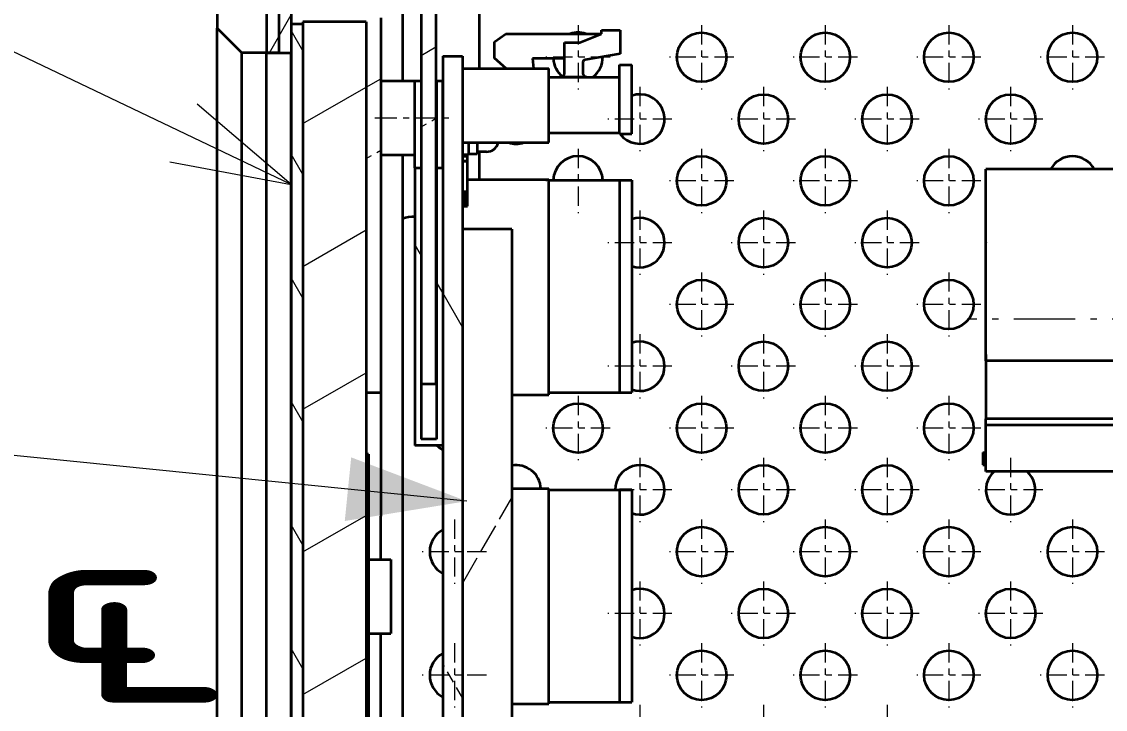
# Model space of a CAD drawing. Extents: x 23 to 417, y 3 to 294.
# Drawn here: x 130.62 to 148.15, y 98.2 to 109.33 of the extents above; entities that cross this region are included whole.
import ezdxf
from ezdxf.enums import TextEntityAlignment as Align

# ---------------------------------------------------------------- set-up
doc = ezdxf.new("R2010")
doc.units = 0
doc.linetypes.add('DASHDOT', pattern=[18.5, 12, -3, 0.5, -3])
doc.linetypes.add('DASHED', pattern=[15, 12, -3])
doc.layers.get('0').update_dxf_attribs({"lineweight": 13})
doc.styles.add('GDT', font='gdt.shx')
doc.styles.get("Standard").update_dxf_attribs({"font": 'isocp.shx'})
doc.dimstyles.get("Standard").update_dxf_attribs({"dimtxt": 2.5, "dimasz": 2.5, "dimexe": 1.25, "dimexo": 0.625, "dimtad": 1, "dimtxsty": 'Standard', "dimcen": 2.5, "dimadec": 0, "dimazin": 0, "dimtfac": 1, "dimtmove": 0, "dimatfit": 0, "dimfxl": 0, "dimarcsym": 0})

# ---------------------------------------------------------------- blocks, each defined once
blk = doc.blocks.new('*D491')
at = {"color": 30, "lineweight": 13, "ltscale": 0.321441, "transparency": 16777216}
blk.add_line((133.781, 115.712), (133.781, 128.57), dxfattribs=at)
at = {"color": 30, "lineweight": 13, "transparency": 16777216}
for p, q in [((172.873, 100.59), (172.873, 128.57)), ((133.781, 126.57), (172.873, 126.57))]:
    blk.add_line(p, q, dxfattribs=at)
for points in [[(135.713, 127.087), (133.781, 126.57), (135.713, 126.052)], [(170.941, 126.052), (172.873, 126.57), (170.941, 127.087)]]:
    blk.add_lwpolyline(points, dxfattribs=at)
for s, height, width, p, p2 in [('[', 2, 1.552527, (161.969, 128.57), (162.745, 128.57)), (']', 2, 1.552527, (169.429, 128.57), (170.205, 128.57)), ('195.5', 2, 1.537044, (145.368, 128.57), (153.96, 128.57)), ('7.7', 2, 1.51098, (163.745, 128.57), (168.429, 128.57)), ('%%p10', 1.4, 1.55393, (155.16, 128.87), (158.969, 128.87)), ('/', 1, 1.818182, (159.969, 129.07), (160.969, 129.07))]:
    blk.add_text(s, height=height, dxfattribs=dict(at, width=width)).set_placement(p, p2, align=Align.FIT)
blk = doc.blocks.new('BLOCK4452')
at = {"color": 7, "lineweight": 13, "style": 'GDT'}
blk.add_text('q', height=12.5, dxfattribs=at).set_placement((-50, -3.75), (-37.5, -3.75), align=Align.FIT)
blk = doc.blocks.new('BLOCK4458')
at = {"color": 7, "linetype": 'DASHDOT', "lineweight": 13, "ltscale": 0.13}
for p, q in [((9.7, 4.8), (9.7, -0.4)), ((12.3, 2.2), (7.1, 2.2))]:
    blk.add_line(p, q, dxfattribs=at)
blk = doc.blocks.new('BLOCK4459')
at = {"color": 7, "linetype": 'DASHDOT', "lineweight": 13, "ltscale": 0.13}
for p, q in [((-0.3, 24.8), (-0.3, 19.6)), ((2.3, 22.2), (-2.9, 22.2))]:
    blk.add_line(p, q, dxfattribs=at)
blk = doc.blocks.new('BLOCK4460')
at = {"color": 7, "linetype": 'DASHDOT', "lineweight": 13, "ltscale": 0.13}
for p, q in [((4.7, 29.8), (4.7, 24.6)), ((7.3, 27.2), (2.1, 27.2))]:
    blk.add_line(p, q, dxfattribs=at)
blk = doc.blocks.new('BLOCK4461')
at = {"color": 7, "linetype": 'DASHDOT', "lineweight": 13, "ltscale": 0.13}
for p, q in [((-0.3, 14.8), (-0.3, 9.6)), ((2.3, 12.2), (-2.9, 12.2))]:
    blk.add_line(p, q, dxfattribs=at)
blk = doc.blocks.new('BLOCK4462')
at = {"color": 7, "linetype": 'DASHDOT', "lineweight": 13, "ltscale": 0.13}
for p, q in [((4.7, 9.8), (4.7, 4.6)), ((7.3, 7.2), (2.1, 7.2))]:
    blk.add_line(p, q, dxfattribs=at)
blk = doc.blocks.new('BLOCK4463')
at = {"color": 7, "linetype": 'DASHDOT', "lineweight": 13, "ltscale": 0.13}
for p, q in [((-0.3, 4.8), (-0.3, -0.4)), ((2.3, 2.2), (-2.9, 2.2))]:
    blk.add_line(p, q, dxfattribs=at)
blk = doc.blocks.new('BLOCK4464')
at = {"color": 7, "linetype": 'DASHDOT', "lineweight": 13, "ltscale": 0.13}
for p, q in [((14.7, -0.2), (14.7, -5.4)), ((17.3, -2.8), (12.1, -2.8))]:
    blk.add_line(p, q, dxfattribs=at)
blk = doc.blocks.new('BLOCK4475')
at = {"color": 7, "linetype": 'DASHDOT', "lineweight": 13, "ltscale": 0.13}
for p, q in [((-5.3, 49.8), (-5.3, 44.6)), ((-2.7, 47.2), (-7.9, 47.2))]:
    blk.add_line(p, q, dxfattribs=at)
blk = doc.blocks.new('BLOCK4482')
at = {"color": 7, "linetype": 'DASHDOT', "lineweight": 13, "ltscale": 0.13}
for p, q in [((4.7, 19.8), (4.7, 14.6)), ((7.3, 17.2), (2.1, 17.2))]:
    blk.add_line(p, q, dxfattribs=at)
blk = doc.blocks.new('BLOCK4483')
at = {"color": 7, "linetype": 'DASHDOT', "lineweight": 13, "ltscale": 0.13}
for p, q in [((9.7, 14.8), (9.7, 9.6)), ((12.3, 12.2), (7.1, 12.2))]:
    blk.add_line(p, q, dxfattribs=at)
blk = doc.blocks.new('BLOCK4484')
at = {"color": 7, "linetype": 'DASHDOT', "lineweight": 13, "ltscale": 0.13}
for p, q in [((14.7, 9.8), (14.7, 4.6)), ((17.3, 7.2), (12.1, 7.2))]:
    blk.add_line(p, q, dxfattribs=at)
blk = doc.blocks.new('BLOCK4485')
at = {"color": 7, "linetype": 'DASHDOT', "lineweight": 13, "ltscale": 0.13}
for p, q in [((4.7, 39.8), (4.7, 34.6)), ((7.3, 37.2), (2.1, 37.2))]:
    blk.add_line(p, q, dxfattribs=at)
blk = doc.blocks.new('BLOCK4486')
at = {"color": 7, "linetype": 'DASHDOT', "lineweight": 13, "ltscale": 0.13}
for p, q in [((-0.3, 34.8), (-0.3, 29.6)), ((2.3, 32.2), (-2.9, 32.2))]:
    blk.add_line(p, q, dxfattribs=at)
blk = doc.blocks.new('BLOCK4487')
at = {"color": 7, "linetype": 'DASHDOT', "lineweight": 13, "ltscale": 0.13}
for p, q in [((4.7, 49.8), (4.7, 44.6)), ((7.3, 47.2), (2.1, 47.2))]:
    blk.add_line(p, q, dxfattribs=at)
blk = doc.blocks.new('BLOCK4488')
at = {"color": 7, "linetype": 'DASHDOT', "lineweight": 13, "ltscale": 0.13}
for p, q in [((14.7, 49.8), (14.7, 44.6)), ((17.3, 47.2), (12.1, 47.2))]:
    blk.add_line(p, q, dxfattribs=at)
blk = doc.blocks.new('BLOCK4489')
at = {"color": 7, "linetype": 'DASHDOT', "lineweight": 13, "ltscale": 0.13}
for p, q in [((9.7, 44.8), (9.7, 39.6)), ((12.3, 42.2), (7.1, 42.2))]:
    blk.add_line(p, q, dxfattribs=at)
blk = doc.blocks.new('BLOCK4490')
at = {"color": 7, "linetype": 'DASHDOT', "lineweight": 13, "ltscale": 0.13}
for p, q in [((-5.3, 19.8), (-5.3, 14.6)), ((-2.7, 17.2), (-7.9, 17.2))]:
    blk.add_line(p, q, dxfattribs=at)
blk = doc.blocks.new('BLOCK4491')
at = {"color": 7, "linetype": 'DASHDOT', "lineweight": 13, "ltscale": 0.13}
for p, q in [((-15.3, 9.8), (-15.3, 4.6)), ((-12.7, 7.2), (-17.9, 7.2))]:
    blk.add_line(p, q, dxfattribs=at)
blk = doc.blocks.new('BLOCK4492')
at = {"color": 7, "linetype": 'DASHDOT', "lineweight": 13, "ltscale": 0.13}
for p, q in [((-15.3, -0.2), (-15.3, -5.4)), ((-12.7, -2.8), (-17.9, -2.8))]:
    blk.add_line(p, q, dxfattribs=at)
blk = doc.blocks.new('BLOCK4493')
at = {"color": 7, "linetype": 'DASHDOT', "lineweight": 13, "ltscale": 0.13}
for p, q in [((-5.3, 39.8), (-5.3, 34.6)), ((-2.7, 37.2), (-7.9, 37.2))]:
    blk.add_line(p, q, dxfattribs=at)
blk = doc.blocks.new('BLOCK4496')
at = {"color": 7, "linetype": 'DASHDOT', "lineweight": 13, "ltscale": 0.13}
for p, q in [((4.7, -0.2), (4.7, -5.4)), ((7.3, -2.8), (2.1, -2.8))]:
    blk.add_line(p, q, dxfattribs=at)
blk = doc.blocks.new('BLOCK4497')
at = {"color": 7, "linetype": 'DASHDOT', "lineweight": 13, "ltscale": 0.13}
for p, q in [((-0.3, -5.2), (-0.3, -10.4)), ((2.3, -7.8), (-2.9, -7.8))]:
    blk.add_line(p, q, dxfattribs=at)
blk = doc.blocks.new('BLOCK4498')
at = {"color": 7, "linetype": 'DASHDOT', "lineweight": 13, "ltscale": 0.13}
for p, q in [((-0.3, 44.8), (-0.3, 39.6)), ((2.3, 42.2), (-2.9, 42.2))]:
    blk.add_line(p, q, dxfattribs=at)
blk = doc.blocks.new('BLOCK4501')
at = {"color": 7, "linetype": 'DASHDOT', "lineweight": 13, "ltscale": 0.13}
for p, q in [((24.7, 29.8), (24.7, 24.6)), ((27.3, 27.2), (22.1, 27.2))]:
    blk.add_line(p, q, dxfattribs=at)
blk = doc.blocks.new('BLOCK4502')
at = {"color": 7, "linetype": 'DASHDOT', "lineweight": 13, "ltscale": 0.13}
for p, q in [((24.7, 9.8), (24.7, 4.6)), ((27.3, 7.2), (22.1, 7.2))]:
    blk.add_line(p, q, dxfattribs=at)
blk = doc.blocks.new('BLOCK4503')
at = {"color": 7, "linetype": 'DASHDOT', "lineweight": 13, "ltscale": 0.13}
for p, q in [((24.7, 49.8), (24.7, 44.6)), ((27.3, 47.2), (22.1, 47.2))]:
    blk.add_line(p, q, dxfattribs=at)
blk = doc.blocks.new('BLOCK4504')
at = {"color": 7, "linetype": 'DASHDOT', "lineweight": 13, "ltscale": 0.13}
for p, q in [((19.7, 14.8), (19.7, 9.6)), ((22.3, 12.2), (17.1, 12.2))]:
    blk.add_line(p, q, dxfattribs=at)
blk = doc.blocks.new('BLOCK4505')
at = {"color": 7, "linetype": 'DASHDOT', "lineweight": 13, "ltscale": 0.13}
for p, q in [((34.7, -0.2), (34.7, -5.4)), ((37.3, -2.8), (32.1, -2.8))]:
    blk.add_line(p, q, dxfattribs=at)
blk = doc.blocks.new('BLOCK4506')
at = {"color": 7, "linetype": 'DASHDOT', "lineweight": 13, "ltscale": 0.13}
for p, q in [((34.7, 49.8), (34.7, 44.6)), ((37.3, 47.2), (32.1, 47.2))]:
    blk.add_line(p, q, dxfattribs=at)
blk = doc.blocks.new('BLOCK4507')
at = {"color": 7, "linetype": 'DASHDOT', "lineweight": 13, "ltscale": 0.13}
for p, q in [((19.7, 4.8), (19.7, -0.4)), ((22.3, 2.2), (17.1, 2.2))]:
    blk.add_line(p, q, dxfattribs=at)
blk = doc.blocks.new('BLOCK4509')
at = {"color": 7, "linetype": 'DASHDOT', "lineweight": 13, "ltscale": 0.13}
for p, q in [((19.7, 24.8), (19.7, 19.6)), ((22.3, 22.2), (17.1, 22.2))]:
    blk.add_line(p, q, dxfattribs=at)
blk = doc.blocks.new('BLOCK4510')
at = {"color": 7, "linetype": 'DASHDOT', "lineweight": 13, "ltscale": 0.13}
for p, q in [((24.7, 39.8), (24.7, 34.6)), ((27.3, 37.2), (22.1, 37.2))]:
    blk.add_line(p, q, dxfattribs=at)
blk = doc.blocks.new('BLOCK4511')
at = {"color": 7, "linetype": 'DASHDOT', "lineweight": 13, "ltscale": 0.13}
for p, q in [((24.7, 19.8), (24.7, 14.6)), ((27.3, 17.2), (22.1, 17.2))]:
    blk.add_line(p, q, dxfattribs=at)
blk = doc.blocks.new('BLOCK4512')
at = {"color": 7, "linetype": 'DASHDOT', "lineweight": 13, "ltscale": 0.13}
for p, q in [((29.7, 4.8), (29.7, -0.4)), ((32.3, 2.2), (27.1, 2.2))]:
    blk.add_line(p, q, dxfattribs=at)
blk = doc.blocks.new('BLOCK4513')
at = {"color": 7, "linetype": 'DASHDOT', "lineweight": 13, "ltscale": 0.13}
for p, q in [((19.7, -5.2), (19.7, -10.4)), ((22.3, -7.8), (17.1, -7.8))]:
    blk.add_line(p, q, dxfattribs=at)
blk = doc.blocks.new('BLOCK4514')
at = {"color": 7, "linetype": 'DASHDOT', "lineweight": 13, "ltscale": 0.13}
for p, q in [((19.7, 34.8), (19.7, 29.6)), ((22.3, 32.2), (17.1, 32.2))]:
    blk.add_line(p, q, dxfattribs=at)
blk = doc.blocks.new('BLOCK4515')
at = {"color": 7, "linetype": 'DASHDOT', "lineweight": 13, "ltscale": 0.13}
for p, q in [((19.7, 44.8), (19.7, 39.6)), ((22.3, 42.2), (17.1, 42.2))]:
    blk.add_line(p, q, dxfattribs=at)
blk = doc.blocks.new('BLOCK4517')
at = {"color": 7, "linetype": 'DASHDOT', "lineweight": 13, "ltscale": 0.13}
for p, q in [((29.7, 14.8), (29.7, 9.6)), ((32.3, 12.2), (27.1, 12.2))]:
    blk.add_line(p, q, dxfattribs=at)
blk = doc.blocks.new('BLOCK4518')
at = {"color": 7, "linetype": 'DASHDOT', "lineweight": 13, "ltscale": 0.13}
for p, q in [((29.7, 44.8), (29.7, 39.6)), ((32.3, 42.2), (27.1, 42.2))]:
    blk.add_line(p, q, dxfattribs=at)
blk = doc.blocks.new('BLOCK4519')
at = {"color": 7, "linetype": 'DASHDOT', "lineweight": 13, "ltscale": 0.13}
for p, q in [((24.7, -0.2), (24.7, -5.4)), ((27.3, -2.8), (22.1, -2.8))]:
    blk.add_line(p, q, dxfattribs=at)
blk = doc.blocks.new('BLOCK4520')
at = {"color": 7, "linetype": 'DASHDOT', "lineweight": 13, "ltscale": 0.13}
for p, q in [((34.7, 9.8), (34.7, 4.6)), ((37.3, 7.2), (32.1, 7.2))]:
    blk.add_line(p, q, dxfattribs=at)
blk = doc.blocks.new('BLOCK4521')
at = {"color": 7, "linetype": 'DASHDOT', "lineweight": 13, "ltscale": 0.13}
for p, q in [((14.7, 29.8), (14.7, 24.6)), ((17.3, 27.2), (12.1, 27.2))]:
    blk.add_line(p, q, dxfattribs=at)
blk = doc.blocks.new('BLOCK4522')
at = {"color": 7, "linetype": 'DASHDOT', "lineweight": 13, "ltscale": 0.13}
for p, q in [((9.7, 24.8), (9.7, 19.6)), ((12.3, 22.2), (7.1, 22.2))]:
    blk.add_line(p, q, dxfattribs=at)
blk = doc.blocks.new('BLOCK4523')
at = {"color": 7, "linetype": 'DASHDOT', "lineweight": 13, "ltscale": 0.13}
for p, q in [((14.7, 19.8), (14.7, 14.6)), ((17.3, 17.2), (12.1, 17.2))]:
    blk.add_line(p, q, dxfattribs=at)
blk = doc.blocks.new('BLOCK4524')
at = {"color": 7, "linetype": 'DASHDOT', "lineweight": 13, "ltscale": 0.13}
for p, q in [((9.7, -5.2), (9.7, -10.4)), ((12.3, -7.8), (7.1, -7.8))]:
    blk.add_line(p, q, dxfattribs=at)
blk = doc.blocks.new('BLOCK4525')
at = {"color": 7, "linetype": 'DASHDOT', "lineweight": 13, "ltscale": 0.13}
for p, q in [((14.7, 39.8), (14.7, 34.6)), ((17.3, 37.2), (12.1, 37.2))]:
    blk.add_line(p, q, dxfattribs=at)
blk = doc.blocks.new('BLOCK4526')
at = {"color": 7, "linetype": 'DASHDOT', "lineweight": 13, "ltscale": 0.13}
for p, q in [((9.7, 34.8), (9.7, 29.6)), ((12.3, 32.2), (7.1, 32.2))]:
    blk.add_line(p, q, dxfattribs=at)
blk = doc.blocks.new('BLOCK4550')
at = {"color": 7, "lineweight": 13}
blk.add_line((-28.5, 36.916), (-74.66, 58.916), dxfattribs=at)
blk.add_lwpolyline([(-38.333, 38.735), (-28.5, 36.916), (-36.106, 43.408)], dxfattribs=at)
blk.add_circle((-86.319, 64.472), 12.915, dxfattribs=at)
blk.add_text('5', height=12.5, dxfattribs=at).set_placement((-91.175, 58.222), (-81.463, 58.222), align=Align.FIT)
blk = doc.blocks.new('BLOCK4552')
at = {"color": 7, "lineweight": 13}
blk.add_line((-14.3, 11.287), (-69.6, 16.857), dxfattribs=at)
blk.add_circle((-82.45, 18.152), 12.915, dxfattribs=at)
blk.add_solid([(-24.17, 9.68), (-14.3, 11.287), (-23.651, 14.83)], dxfattribs=at)
blk.add_text('7', height=12.5, dxfattribs=at).set_placement((-87.306, 11.902), (-77.594, 11.902), align=Align.FIT)
blk = doc.blocks.new('BLOCK4554')
at = {"color": 7, "lineweight": 35}
for p, q in [((-34.5, 77), (-34.5, 49.55)), ((-18, 51.3), (-18, 20.744)), ((-16.8, 51.3), (-16.8, 20.744)), ((-27.55, 50.08), (-27.55, -53.92)), ((-22.45, 50.08), (-22.45, 20.08)), ((-22.45, 50.08), (-22.45, -53.92)), ((-21.25, 50.38), (-21.25, 20.08)), ((-34.5, -48.45), (-34.5, 49.55)), ((-28.5, 49.88), (-28.5, -53.72)), ((-27.55, 49.88), (-27.55, -53.72)), ((-32.5, -46.45), (-32.5, 47.55)), ((-30.5, -46.45), (-30.5, 47.55)), ((-28.5, -46.47), (-28.5, 47.57)), ((-16.25, 47.3), (-16.25, -51.2)), ((-14.65, 47.3), (-14.65, -32.193)), ((-19.5, 39.3), (-19.5, -35.3)), ((-18.5, 38.246), (-18.5, 15.8)), ((-18, 38.246), (-18, 16.3)), ((-16.75, 38.246), (-16.75, 16.3)), ((-16.25, 38.246), (-16.25, 15.8)), ((-14.65, 33.3), (-14.65, -11.7)), ((-10.65, 33.3), (-10.65, -11.7)), ((-22.45, 15.08), (-22.45, -23.92)), ((-22.25, 15.08), (-22.25, -23.92))]:
    blk.add_line(p, q, dxfattribs=at)
at = {"color": 7, "lineweight": 35, "ltscale": 0.10575}
for p, q in [((-30.5, 51.8), (-30.5, 47.57)), ((-28.5, 51.8), (-28.5, 47.57))]:
    blk.add_line(p, q, dxfattribs=at)
at = {"color": 7, "lineweight": 35, "ltscale": 0.10325}
blk.add_line((-29.5, 51.68), (-29.5, 47.55), dxfattribs=at)
at = {"color": 7, "lineweight": 35, "ltscale": 0.158756}
blk.add_line((-19.5, 51.65), (-19.5, 45.3), dxfattribs=at)
at = {"color": 7, "lineweight": 35, "ltscale": 0.127561}
blk.add_line((-13.3, 51.402), (-13.3, 46.3), dxfattribs=at)
at = {"color": 7, "lineweight": 35, "ltscale": 0.1275}
blk.add_line((-22.45, 50.08), (-27.55, 50.08), dxfattribs=at)
at = {"color": 7, "lineweight": 35, "ltscale": 0.070711}
blk.add_line((-32.5, 47.55), (-34.5, 49.55), dxfattribs=at)
at = {"color": 7, "lineweight": 35, "ltscale": 0.02375}
blk.add_line((-27.55, 49.88), (-28.5, 49.88), dxfattribs=at)
at = {"color": 7, "lineweight": 35, "ltscale": 0.027805}
blk.add_line((-12.045, 48.436), (-11.153, 49.1), dxfattribs=at)
at = {"color": 7, "lineweight": 35, "ltscale": 0.193817}
blk.add_line((-11.153, 49.1), (-3.4, 49.1), dxfattribs=at)
at = {"color": 7, "lineweight": 35, "ltscale": 0.04712}
blk.add_line((-5.15, 48.4), (-3.4, 49.1), dxfattribs=at)
at = {"color": 7, "lineweight": 35, "ltscale": 0.0075}
blk.add_line((-3.4, 49.1), (-3.4, 49.4), dxfattribs=at)
at = {"color": 7, "lineweight": 35, "ltscale": 0.0375}
blk.add_line((-3.4, 49.4), (-1.9, 49.4), dxfattribs=at)
at = {"color": 7, "lineweight": 35, "ltscale": 0.047842}
blk.add_line((-1.9, 49.4), (-1.9, 47.486), dxfattribs=at)
at = {"color": 7, "lineweight": 35, "ltscale": 0.0325}
blk.add_line((-12.045, 47.136), (-12.045, 48.436), dxfattribs=at)
at = {"color": 7, "lineweight": 35, "ltscale": 0.0625}
blk.add_line((-6.4, 45.9), (-6.4, 48.4), dxfattribs=at)
at = {"color": 7, "lineweight": 35, "ltscale": 0.03125}
for p, q in [((-6.4, 48.4), (-5.15, 48.4)), ((-16.75, 16.3), (-18, 16.3))]:
    blk.add_line(p, q, dxfattribs=at)
at = {"color": 7, "lineweight": 35, "ltscale": 0.075}
blk.add_line((-29.5, 47.55), (-32.5, 47.55), dxfattribs=at)
at = {"color": 7, "lineweight": 35, "ltscale": 0.05}
blk.add_line((-30.5, 47.57), (-28.5, 47.57), dxfattribs=at)
at = {"color": 7, "lineweight": 35, "ltscale": 0.071481}
blk.add_line((-1.9, 47.486), (-4.717, 46.999), dxfattribs=at)
at = {"color": 7, "lineweight": 35, "ltscale": 0.04}
blk.add_line((-16.25, 47.3), (-14.65, 47.3), dxfattribs=at)
at = {"color": 7, "lineweight": 35, "ltscale": 0.031114}
blk.add_line((-11.124, 46.3), (-12.045, 47.136), dxfattribs=at)
at = {"color": 7, "lineweight": 35, "ltscale": 0.020076}
blk.add_line((-8.984, 47.1), (-8.914, 46.3), dxfattribs=at)
at = {"color": 7, "lineweight": 35, "ltscale": 0.064597}
blk.add_line((-6.4, 47.1), (-8.984, 47.1), dxfattribs=at)
at = {"color": 7, "lineweight": 35, "ltscale": 0.0225}
blk.add_line((-4.9, 46.8), (-4.9, 45.9), dxfattribs=at)
at = {"color": 7, "lineweight": 35, "ltscale": 0.14}
for p, q in [((-1.95, 41), (-1.95, 46.6)), ((-0.95, 41), (-0.95, 46.6))]:
    blk.add_line(p, q, dxfattribs=at)
at = {"color": 7, "lineweight": 35, "ltscale": 0.025}
for p, q in [((-1.95, 46.6), (-0.95, 46.6)), ((-1.95, 41), (-0.95, 41)), ((-14.15, 40.3), (-14.15, 39.3)), ((-1.95, 37.268), (-0.95, 37.268)), ((-1.95, 20.068), (-0.95, 20.068)), ((-1.95, 12.218), (-0.95, 12.218)), ((-1.95, 12.215), (-0.95, 12.215)), ((-1.95, -4.985), (-0.95, -4.985))]:
    blk.add_line(p, q, dxfattribs=at)
at = {"color": 7, "lineweight": 35, "ltscale": 0.175}
for p, q in [((-14.65, 46.3), (-7.65, 46.3)), ((-14.65, 40.3), (-7.65, 40.3))]:
    blk.add_line(p, q, dxfattribs=at)
at = {"color": 7, "lineweight": 35, "ltscale": 0.15}
for p, q in [((-7.65, 40.3), (-7.65, 46.3)), ((-20.45, 6.58), (-20.45, 0.58))]:
    blk.add_line(p, q, dxfattribs=at)
at = {"color": 7, "lineweight": 35, "ltscale": 0.1425}
for p, q in [((-7.65, 45.6), (-1.95, 45.6)), ((-7.65, 41.1), (-1.95, 41.1)), ((-7.65, 37.268), (-1.95, 37.268)), ((-7.65, 20.068), (-1.95, 20.068)), ((-7.65, 12.217), (-1.95, 12.217)), ((-7.65, 12.215), (-1.95, 12.215)), ((-7.65, -4.985), (-1.95, -4.985))]:
    blk.add_line(p, q, dxfattribs=at)
at = {"color": 7, "lineweight": 35, "ltscale": 0.052506}
blk.add_line((-4.6, 45.6), (-6.7, 45.6), dxfattribs=at)
at = {"color": 7, "lineweight": 35, "ltscale": 0.081251}
blk.add_line((-21.25, 45.3), (-18, 45.3), dxfattribs=at)
at = {"color": 7, "lineweight": 35, "ltscale": 0.176343}
for p, q in [((-18.5, 38.246), (-18.5, 45.3)), ((-18, 45.3), (-18, 38.246)), ((-16.75, 45.3), (-16.75, 38.246)), ((-16.25, 38.246), (-16.25, 45.3))]:
    blk.add_line(p, q, dxfattribs=at)
at = {"color": 7, "lineweight": 35, "ltscale": 0.0125}
for p, q in [((-18.5, 45.3), (-18, 45.3)), ((-16.75, 45.3), (-16.25, 45.3)), ((-14.15, 39.3), (-14.65, 39.3)), ((-18.5, 38.246), (-18, 38.246)), ((-16.75, 38.246), (-16.25, 38.246))]:
    blk.add_line(p, q, dxfattribs=at)
at = {"color": 7, "lineweight": 35, "ltscale": 0.013749}
blk.add_line((-16.8, 45.3), (-16.25, 45.3), dxfattribs=at)
at = {"color": 7, "lineweight": 35, "ltscale": 0.00125}
blk.add_line((-16.8, 45.3), (-16.75, 45.3), dxfattribs=at)
at = {"color": 7, "lineweight": 35, "ltscale": 0.023751}
blk.add_line((-13.45, 40.3), (-13.45, 39.35), dxfattribs=at)
at = {"color": 7, "lineweight": 35, "ltscale": 0.018478}
blk.add_line((-12.711, 39.55), (-13.45, 39.55), dxfattribs=at)
at = {"color": 7, "lineweight": 35, "ltscale": 0.05625}
for p, q in [((-13.3, 39.55), (-13.3, 37.3)), ((-16.25, 15.8), (-18.5, 15.8))]:
    blk.add_line(p, q, dxfattribs=at)
at = {"color": 7, "lineweight": 35, "ltscale": 0.001087}
blk.add_line((-11.742, 40.3), (-11.754, 40.258), dxfattribs=at)
at = {"color": 7, "lineweight": 35, "ltscale": 0.068751}
blk.add_line((-21.25, 39.3), (-18.5, 39.3), dxfattribs=at)
at = {"color": 7, "lineweight": 35, "ltscale": 0.01}
for p, q in [((-14.65, 39.211), (-14.25, 39.211)), ((-14.65, 39.208), (-14.25, 39.208)), ((-14.65, 39.201), (-14.25, 39.201)), ((-14.65, 39.197), (-14.25, 39.197)), ((-14.65, 38.815), (-14.25, 38.815)), ((-14.65, 38.815), (-14.25, 38.815)), ((-14.65, 38.8), (-14.25, 38.8)), ((-14.65, 36.351), (-14.25, 36.351)), ((-14.65, 36.294), (-14.25, 36.294)), ((-14.65, 36.192), (-14.25, 36.192)), ((-14.65, 36.095), (-14.25, 36.095)), ((-14.65, 36.003), (-14.25, 36.003)), ((-14.65, 35.916), (-14.25, 35.916)), ((-14.65, 35.835), (-14.25, 35.835)), ((-14.65, 35.759), (-14.25, 35.759)), ((-14.65, 35.688), (-14.25, 35.688)), ((-14.65, 35.622), (-14.25, 35.622)), ((-14.65, 35.561), (-14.25, 35.561)), ((-14.65, 35.506), (-14.25, 35.506)), ((-14.65, 35.455), (-14.25, 35.455)), ((-14.65, 35.41), (-14.25, 35.41)), ((-14.65, 35.371), (-14.25, 35.371)), ((-14.65, 35.336), (-14.25, 35.336)), ((-14.65, 35.307), (-14.25, 35.307)), ((-14.65, 35.283), (-14.25, 35.283)), ((-14.65, 35.264), (-14.25, 35.264)), ((-14.65, 35.251), (-14.25, 35.251)), ((-14.65, 35.243), (-14.25, 35.243)), ((-14.65, 35.241), (-14.25, 35.241)), ((-14.65, 35.237), (-14.25, 35.237)), ((-14.65, 35.208), (-14.25, 35.208)), ((-14.65, 35.184), (-14.25, 35.184)), ((-14.65, 35.165), (-14.25, 35.165)), ((-14.65, 35.152), (-14.25, 35.152)), ((-14.65, 35.144), (-14.25, 35.144)), ((-14.65, 35.142), (-14.25, 35.142))]:
    blk.add_line(p, q, dxfattribs=at)
at = {"color": 7, "lineweight": 35, "ltscale": 6.5225e-05}
blk.add_line((-14.25, 39.208), (-14.25, 39.211), dxfattribs=at)
at = {"color": 7, "lineweight": 35, "ltscale": 0.000195125}
blk.add_line((-14.25, 39.201), (-14.25, 39.208), dxfattribs=at)
at = {"color": 7, "lineweight": 35, "ltscale": 9.78762e-05}
blk.add_line((-14.25, 39.197), (-14.25, 39.201), dxfattribs=at)
at = {"color": 7, "lineweight": 35, "ltscale": 0.00955}
blk.add_line((-14.25, 38.815), (-14.25, 39.197), dxfattribs=at)
at = {"color": 7, "lineweight": 35, "ltscale": 0.000358233}
blk.add_line((-14.25, 38.8), (-14.25, 38.815), dxfattribs=at)
at = {"color": 7, "lineweight": 35, "ltscale": 0.060283}
blk.add_line((-14.25, 36.389), (-14.25, 38.8), dxfattribs=at)
at = {"color": 7, "lineweight": 35, "ltscale": 0.0175}
blk.add_line((-13.45, 39.35), (-14.15, 39.35), dxfattribs=at)
at = {"color": 7, "lineweight": 35, "ltscale": 0.327816}
blk.add_line((40.813, 38.136), (27.7, 38.136), dxfattribs=at)
blk.add_line((40.813, 38.136), (27.7, 38.136), dxfattribs=at)
at = {"color": 7, "lineweight": 35, "ltscale": 0.387563}
blk.add_line((27.7, 22.634), (27.7, 38.136), dxfattribs=at)
at = {"color": 7, "lineweight": 35, "ltscale": 0.164999}
blk.add_line((-14.25, 37.3), (-7.65, 37.3), dxfattribs=at)
at = {"color": 7, "lineweight": 35, "ltscale": 0.435}
for p, q in [((-7.65, 19.9), (-7.65, 37.3)), ((-7.65, -5.1), (-7.65, 12.3))]:
    blk.add_line(p, q, dxfattribs=at)
at = {"color": 7, "lineweight": 35, "ltscale": 0.43}
for p, q in [((-1.95, 37.268), (-1.95, 20.068)), ((-0.95, 37.268), (-0.95, 20.068)), ((-1.95, 12.215), (-1.95, -4.985)), ((-0.95, 12.215), (-0.95, -4.985))]:
    blk.add_line(p, q, dxfattribs=at)
at = {"color": 7, "lineweight": 35, "ltscale": 0.000955018}
blk.add_line((-14.25, 36.351), (-14.25, 36.389), dxfattribs=at)
at = {"color": 7, "lineweight": 35, "ltscale": 0.001432}
blk.add_line((-14.25, 36.294), (-14.25, 36.351), dxfattribs=at)
at = {"color": 7, "lineweight": 35, "ltscale": 0.00255}
blk.add_line((-14.25, 36.192), (-14.25, 36.294), dxfattribs=at)
at = {"color": 7, "lineweight": 35, "ltscale": 0.002421}
blk.add_line((-14.25, 36.095), (-14.25, 36.192), dxfattribs=at)
at = {"color": 7, "lineweight": 35, "ltscale": 0.002292}
blk.add_line((-14.25, 36.003), (-14.25, 36.095), dxfattribs=at)
at = {"color": 7, "lineweight": 35, "ltscale": 0.002163}
blk.add_line((-14.25, 35.916), (-14.25, 36.003), dxfattribs=at)
at = {"color": 7, "lineweight": 35, "ltscale": 0.002034}
blk.add_line((-14.25, 35.835), (-14.25, 35.916), dxfattribs=at)
at = {"color": 7, "lineweight": 35, "ltscale": 0.001905}
blk.add_line((-14.25, 35.759), (-14.25, 35.835), dxfattribs=at)
at = {"color": 7, "lineweight": 35, "ltscale": 0.001776}
blk.add_line((-14.25, 35.688), (-14.25, 35.759), dxfattribs=at)
at = {"color": 7, "lineweight": 35, "ltscale": 0.001647}
blk.add_line((-14.25, 35.622), (-14.25, 35.688), dxfattribs=at)
at = {"color": 7, "lineweight": 35, "ltscale": 0.001518}
blk.add_line((-14.25, 35.561), (-14.25, 35.622), dxfattribs=at)
at = {"color": 7, "lineweight": 35, "ltscale": 0.001389}
blk.add_line((-14.25, 35.506), (-14.25, 35.561), dxfattribs=at)
at = {"color": 7, "lineweight": 35, "ltscale": 0.001259}
blk.add_line((-14.25, 35.455), (-14.25, 35.506), dxfattribs=at)
at = {"color": 7, "lineweight": 35, "ltscale": 0.001126}
blk.add_line((-14.25, 35.41), (-14.25, 35.455), dxfattribs=at)
at = {"color": 7, "lineweight": 35, "ltscale": 0.000993725}
blk.add_line((-14.25, 35.371), (-14.25, 35.41), dxfattribs=at)
at = {"color": 7, "lineweight": 35, "ltscale": 0.00086135}
blk.add_line((-14.25, 35.336), (-14.25, 35.371), dxfattribs=at)
at = {"color": 7, "lineweight": 35, "ltscale": 0.0007286}
blk.add_line((-14.25, 35.307), (-14.25, 35.336), dxfattribs=at)
at = {"color": 7, "lineweight": 35, "ltscale": 0.000596425}
for p, q in [((-14.25, 35.283), (-14.25, 35.307)), ((-14.25, 35.184), (-14.25, 35.208))]:
    blk.add_line(p, q, dxfattribs=at)
at = {"color": 7, "lineweight": 35, "ltscale": 0.000463675}
for p, q in [((-14.25, 35.264), (-14.25, 35.283)), ((-14.25, 35.165), (-14.25, 35.184))]:
    blk.add_line(p, q, dxfattribs=at)
at = {"color": 7, "lineweight": 35, "ltscale": 0.000331325}
blk.add_line((-14.25, 35.251), (-14.25, 35.264), dxfattribs=at)
at = {"color": 7, "lineweight": 35, "ltscale": 0.00019875}
for p, q in [((-14.25, 35.243), (-14.25, 35.251)), ((-14.25, 35.144), (-14.25, 35.152))]:
    blk.add_line(p, q, dxfattribs=at)
at = {"color": 7, "lineweight": 35, "ltscale": 6.6175e-05}
for p, q in [((-14.25, 35.241), (-14.25, 35.243)), ((-14.25, 35.142), (-14.25, 35.144))]:
    blk.add_line(p, q, dxfattribs=at)
at = {"color": 7, "lineweight": 35, "ltscale": 0.000728625}
blk.add_line((-14.25, 35.208), (-14.25, 35.237), dxfattribs=at)
at = {"color": 7, "lineweight": 35, "ltscale": 0.0003313}
blk.add_line((-14.25, 35.152), (-14.25, 35.165), dxfattribs=at)
at = {"color": 7, "lineweight": 35, "ltscale": 0.1}
blk.add_line((-10.65, 33.3), (-14.65, 33.3), dxfattribs=at)
at = {"color": 7, "lineweight": 35, "ltscale": 0.129904}
blk.add_line((27.7, 23.151), (27.7, 17.955), dxfattribs=at)
at = {"color": 7, "lineweight": 35, "ltscale": 0.338786}
blk.add_line((41.251, 22.634), (27.7, 22.634), dxfattribs=at)
at = {"color": 7, "lineweight": 35, "ltscale": 0.03}
for p, q in [((-16.8, 20.744), (-18, 20.744)), ((-22.45, 20.08), (-21.25, 20.08))]:
    blk.add_line(p, q, dxfattribs=at)
at = {"color": 7, "lineweight": 35, "ltscale": 0.25}
blk.add_line((-21.25, 20.08), (-21.25, 10.08), dxfattribs=at)
at = {"color": 7, "lineweight": 35, "ltscale": 0.074999}
for p, q in [((-10.65, 19.9), (-7.65, 19.9)), ((-10.65, 12.3), (-7.65, 12.3)), ((-10.65, -5.1), (-7.65, -5.1))]:
    blk.add_line(p, q, dxfattribs=at)
at = {"color": 7, "lineweight": 35, "ltscale": 0.338927}
blk.add_line((41.257, 17.955), (27.7, 17.955), dxfattribs=at)
at = {"color": 7, "lineweight": 35, "ltscale": 0.012926}
blk.add_line((27.7, 17.438), (27.7, 17.955), dxfattribs=at)
at = {"color": 7, "lineweight": 35, "ltscale": 0.336337}
blk.add_line((41.153, 17.438), (27.7, 17.438), dxfattribs=at)
at = {"color": 7, "lineweight": 35, "ltscale": 0.093441}
blk.add_line((27.7, 13.7), (27.7, 17.438), dxfattribs=at)
at = {"color": 7, "lineweight": 35, "ltscale": 0.005}
blk.add_line((-22.25, 15.08), (-22.45, 15.08), dxfattribs=at)
at = {"color": 7, "lineweight": 35, "ltscale": 0.00625}
for p, q in [((27.45, 15.23), (27.7, 15.23)), ((27.45, 15.23), (27.7, 15.23)), ((27.45, 15.225), (27.7, 15.225)), ((27.45, 14.581), (27.7, 14.581)), ((27.45, 14.468), (27.7, 14.468)), ((27.45, 14.23), (27.7, 14.23))]:
    blk.add_line(p, q, dxfattribs=at)
at = {"color": 7, "lineweight": 35, "ltscale": 0.016103}
blk.add_line((27.45, 15.225), (27.45, 14.581), dxfattribs=at)
at = {"color": 7, "lineweight": 35, "ltscale": 0.002816}
blk.add_line((27.45, 14.581), (27.45, 14.468), dxfattribs=at)
at = {"color": 7, "lineweight": 35, "ltscale": 0.005948}
blk.add_line((27.45, 14.468), (27.45, 14.23), dxfattribs=at)
at = {"color": 7, "lineweight": 35, "ltscale": 0.325}
blk.add_line((40.7, 13.7), (27.7, 13.7), dxfattribs=at)
at = {"color": 7, "lineweight": 35, "ltscale": 0.087501}
blk.add_line((-21.25, 6.58), (-21.25, 10.08), dxfattribs=at)
at = {"color": 7, "lineweight": 35, "ltscale": 0.045}
for p, q in [((-22.25, 6.58), (-20.45, 6.58)), ((-22.25, 0.58), (-20.45, 0.58))]:
    blk.add_line(p, q, dxfattribs=at)
at = {"color": 7, "lineweight": 35, "ltscale": 0.487499}
blk.add_line((-21.25, -18.92), (-21.25, 0.58), dxfattribs=at)
at = {"color": 7, "lineweight": 35}
for centre in [(4.7, 47.2), (14.7, 47.2), (24.7, 47.2), (34.7, 47.2), (9.7, 42.2), (19.7, 42.2), (29.7, 42.2), (4.7, 37.2), (14.7, 37.2), (24.7, 37.2), (9.7, 32.2), (19.7, 32.2), (4.7, 27.2), (14.7, 27.2), (24.7, 27.2), (9.7, 22.2), (19.7, 22.2), (-5.3, 17.2), (4.7, 17.2), (14.7, 17.2), (24.7, 17.2), (9.7, 12.2), (19.7, 12.2), (4.7, 7.2), (14.7, 7.2), (24.7, 7.2), (34.7, 7.2), (9.7, 2.2), (19.7, 2.2), (29.7, 2.2), (4.7, -2.8), (14.7, -2.8), (24.7, -2.8), (34.7, -2.8)]:
    blk.add_circle(centre, 2, dxfattribs=at)
for centre, radius, start, end in [((-5.3, 47.2), 2, 71.7431, 108.25925), ((-5.3, 47.2), 2, 182.88615, 231.29744), ((-4.7, 46.8), 0.2, 95.01804, 179.98196), ((-5.3, 47.2), 2, 306.83745, 361.24703), ((-6.7, 45.9), 0.3, 270, 359.97628), ((-4.6, 45.9), 0.3, 180.02372, 270), ((-0.3, 42.2), 2, 216.89517, 468.96498), ((-0.3, 42.2), 2, 213.3912, 214.41388), ((-12.711, 40.55), 1, 270, 343.04223), ((-10.3, 42.2), 2, 251.86998, 288.13239), ((-5.3, 37.2), 2, 1.94509, 178.05491), ((34.7, 37.2), 2, 27.89995, 152.10014), ((-18.5, 31.3), 3, 90, 109.47115), ((-0.3, 32.2), 2, 251.03472, 468.96528), ((29.7, 32.2), 2, 179.51945, 180), ((-0.3, 22.2), 2, 251.03472, 468.96528), ((-15.3, 17.2), 2, 224.45597, 241.64273), ((-10.3, 12.2), 2, 2.84674, 100.0768), ((-0.3, 12.2), 2, 251.03472, 539.52537), ((29.7, 12.2), 2, 131.42921, 408.57079), ((-15.3, 7.2), 2, 118.35727, 241.64273), ((-0.3, 2.2), 2, 251.03472, 468.96528), ((-15.3, -2.8), 2, 118.35727, 241.64273)]:
    blk.add_arc(centre, radius, start, end, dxfattribs=at)
blk = doc.blocks.new('BLOCK4587')
at = {"color": 7, "lineweight": 13, "ltscale": 0.088524}
blk.add_line((-30.27, 47.57), (-28.5, 50.637), dxfattribs=at)
blk = doc.blocks.new('BLOCK4589')
at = {"color": 7, "lineweight": 13, "ltscale": 0.005774}
for p, q in [((-22.25, 12.846), (-22.45, 12.962)), ((-22.25, 1.299), (-22.45, 1.415)), ((-22.25, -10.248), (-22.45, -10.132)), ((-22.25, -21.795), (-22.45, -21.68))]:
    blk.add_line(p, q, dxfattribs=at)
blk = doc.blocks.new('BLOCK4591')
at = {"color": 7, "lineweight": 13, "ltscale": 0.147224}
for p, q in [((-27.55, 41.829), (-22.45, 44.774)), ((-27.55, 30.282), (-22.45, 33.227)), ((-27.55, 18.735), (-22.45, 21.68)), ((-27.55, 7.188), (-22.45, 10.132)), ((-27.55, -4.359), (-22.45, -1.415)), ((-27.55, -15.906), (-22.45, -12.962)), ((-27.55, -27.453), (-22.45, -24.509)), ((-27.55, -39), (-22.45, -36.056)), ((-27.55, -50.547), (-22.45, -47.603))]:
    blk.add_line(p, q, dxfattribs=at)
blk = doc.blocks.new('BLOCK4592')
at = {"color": 7, "lineweight": 13, "ltscale": 0.0475}
for p, q in [((-27.55, 47.718), (-28.5, 49.363)), ((-27.55, 37.718), (-28.5, 39.363)), ((-27.55, 27.718), (-28.5, 29.363)), ((-27.55, 17.718), (-28.5, 19.363)), ((-27.55, 7.718), (-28.5, 9.363)), ((-27.55, -2.282), (-28.5, -0.637)), ((-27.55, -12.282), (-28.5, -10.637)), ((-27.55, -22.282), (-28.5, -20.637)), ((-27.55, -32.282), (-28.5, -30.637)), ((-27.55, -42.282), (-28.5, -40.637)), ((-27.55, -52.282), (-28.5, -50.637))]:
    blk.add_line(p, q, dxfattribs=at)
blk = doc.blocks.new('BLOCK4593')
at = {"color": 7, "lineweight": 13, "ltscale": 0.034641}
blk.add_line((-18, 47.343), (-16.8, 48.036), dxfattribs=at)
at = {"color": 7, "linetype": 'DASHED', "lineweight": 13, "ltscale": 0.034641}
blk.add_line((-18, 41.569), (-16.8, 42.262), dxfattribs=at)
blk = doc.blocks.new('BLOCK4594')
at = {"color": 7, "lineweight": 13, "ltscale": 0.025}
for p, q in [((-18, 31.177), (-18.5, 32.043)), ((-16.25, 28.146), (-16.75, 29.012))]:
    blk.add_line(p, q, dxfattribs=at)
blk = doc.blocks.new('BLOCK4599')
at = {"color": 7, "linetype": 'DASHED', "lineweight": 13, "ltscale": 0.2}
blk.add_line((-14.65, 4.625), (-10.65, 11.554), dxfattribs=at)
blk = doc.blocks.new('BLOCK4600')
at = {"color": 7, "lineweight": 13, "ltscale": 0.08}
blk.add_line((-14.65, 25.375), (-16.25, 28.146), dxfattribs=at)
at = {"color": 7, "linetype": 'DASHED', "lineweight": 13, "ltscale": 0.08}
blk.add_line((-14.65, -4.625), (-16.25, -1.854), dxfattribs=at)
blk = doc.blocks.new('BLOCK4614')
at = {"color": 7, "lineweight": 13, "ltscale": 0.034641}
blk.add_line((-22.45, 44.774), (-21.25, 45.466), dxfattribs=at)
at = {"color": 7, "linetype": 'DASHED', "lineweight": 13, "ltscale": 0.034641}
blk.add_line((-22.45, 39), (-21.25, 39.693), dxfattribs=at)

msp = doc.modelspace()

# ---------------------------------------------------------------- linework, layer by layer
at = {"color": 7, "linetype": 'DASHDOT', "lineweight": 13, "ltscale": 0.03}
msp.add_line((136.3307, 107.7718), (137.5307, 107.7718), dxfattribs=at)
at = {"color": 7, "linetype": 'DASHDOT', "lineweight": 13, "ltscale": 0.082793}
msp.add_line((149.2563, 104.5118), (145.9446, 104.5118), dxfattribs=at)

# ---------------------------------------------------------------- block references
at = {"lineweight": 0, "xscale": 0.2, "yscale": 0.2, "zscale": 0.2}
for name in ['BLOCK4554', 'BLOCK4550', 'BLOCK4587', 'BLOCK4475', 'BLOCK4487', 'BLOCK4488', 'BLOCK4503', 'BLOCK4506', 'BLOCK4592', 'BLOCK4593', 'BLOCK4614', 'BLOCK4591', 'BLOCK4498', 'BLOCK4489', 'BLOCK4515', 'BLOCK4518', 'BLOCK4493', 'BLOCK4485', 'BLOCK4525', 'BLOCK4510', 'BLOCK4486', 'BLOCK4526', 'BLOCK4514', 'BLOCK4594', 'BLOCK4552', 'BLOCK4460', 'BLOCK4521', 'BLOCK4501', 'BLOCK4600', 'BLOCK4459', 'BLOCK4522', 'BLOCK4509', 'BLOCK4490', 'BLOCK4482', 'BLOCK4523', 'BLOCK4511', 'BLOCK4461', 'BLOCK4483', 'BLOCK4504', 'BLOCK4517', 'BLOCK4589', 'BLOCK4599', 'BLOCK4491', 'BLOCK4462', 'BLOCK4484', 'BLOCK4502', 'BLOCK4520', 'BLOCK4452', 'BLOCK4463', 'BLOCK4458', 'BLOCK4507', 'BLOCK4512', 'BLOCK4492', 'BLOCK4496', 'BLOCK4464', 'BLOCK4519', 'BLOCK4505', 'BLOCK4497', 'BLOCK4524', 'BLOCK4513']:
    msp.add_blockref(name, (140.6807, 99.3118), dxfattribs=at)

# ---------------------------------------------------------------- dimensions: what is measured, and where the dimension line sits
at = {"color": 0, "lineweight": 0}
dim = msp.add_linear_dim(base=(133.7807, 126.5695), p1=(172.8727, 99.5898), p2=(133.7807, 114.7119), angle=179.99905, text='<>{}{%%p10}', dimstyle='Standard', override={"dimlfac": 5, "dimtol": 0, "dimlim": 0, "dimtp": 10, "dimtm": 10}, dxfattribs=at)
dim.commit()
dim.dimension.update_dxf_attribs({"geometry": '*D491', "text_midpoint": (157.7867, 126.5695), "dimtype": 160})

doc.saveas('drawing.dxf')
